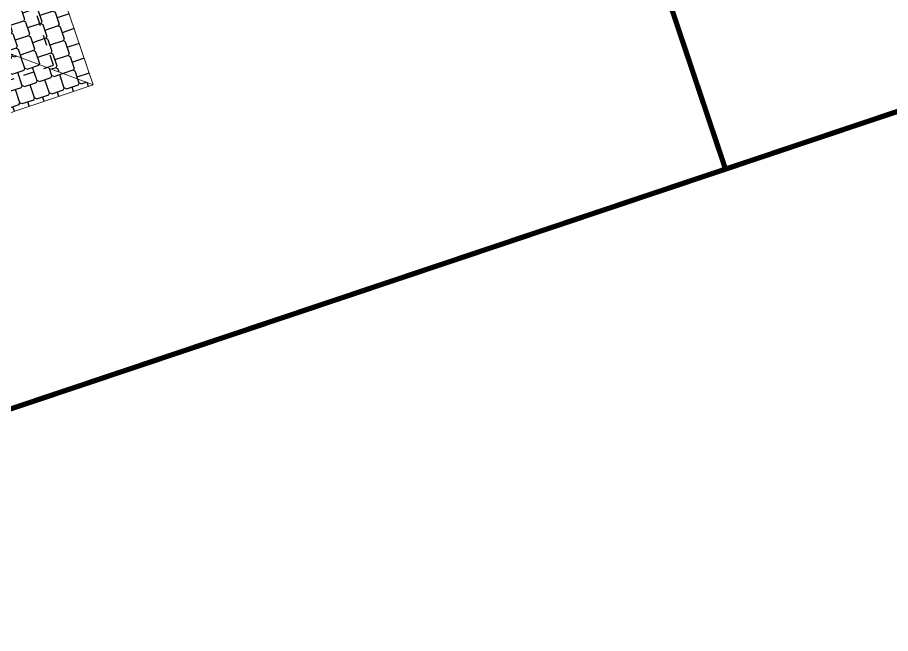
# Model space of a CAD drawing. Header units: metres. Extents: x 568332 to 569219, y 2065964 to 2066430.
# Drawn here: x 568493.52 to 568501.91, y 2066200.57 to 2066206.48 of the extents above; entities that cross this region are included whole.
import ezdxf

# ---------------------------------------------------------------- set-up
doc = ezdxf.new("R2010")
doc.units = ezdxf.units.M
doc.linetypes.add('CENTER', pattern=[2, 1.25, -0.25, 0.25, -0.25])
doc.linetypes.add('HIDDEN', pattern=[0.375, 0.25, -0.125])
doc.layers.get('DEFPOINTS').update_dxf_attribs({"linetype": 'CONTINUOUS'})
for name, color, linetype, lineweight in [('-CENTER', 143, 'CENTER', 13), ('-CONCRETE', 1, 'CONTINUOUS', 35), ('-DIM', 9, 'CONTINUOUS', 13), ('-LINE1', 7, 'CONTINUOUS', 18), ('-WALL', 4, 'CONTINUOUS', 35)]:
    doc.layers.add(name, color=color, linetype=linetype, lineweight=lineweight)
doc.layers.add('-RANH GIOI LO DAT', color=12, linetype='CONTINUOUS')
doc.layers.add('13. NET HATCH', color=252, linetype='CONTINUOUS')

# ---------------------------------------------------------------- blocks, each defined once
blk = doc.blocks.new('A$C4D045CFB')
at = {"layer": '13. NET HATCH'}
h = blk.add_hatch(dxfattribs=at)
h.set_pattern_fill('MAIGO-12', color=256, scale=300, angle=180)
h.set_pattern_definition([(180, (-90, 1.102182119232618e-14), (-75.00000000000001, -150), [120, -30, 120, -30]), (270, (-75, -14.99999999999999), (74.99999999999997, -150), [135, -165]), (225, (-60, 7.34788079488412e-15), (-75.00000000142688, -150.0000000028537), [21.213203436, -403.0508652]), (315, (-90, 1.102182119232618e-14), (75.00000000142684, -150.0000000028537), [21.213203436, -403.0508652])])
h.paths.add_polyline_path([(1299.999119955668, 6100.494044825784), (1299.953723877203, 5215.284894083044), (1299.999119955668, 5229.592269479996), (1299.999119955668, 4500.000660992693), (-0.0008800443320069462, 6100.494044825784)])
h = blk.add_hatch(dxfattribs=at)
h.set_pattern_fill('MAIGO-12', color=256, scale=300, angle=270)
h.set_pattern_definition([(270, (-1.653273178848927e-14, -90), (150, -75.00000000000003), [120, -30, 120, -30]), (0, (14.99999999999999, -75), (150, 74.99999999999996), [135, -165]), (315, (-1.102182119232618e-14, -60), (150.0000000028537, -75.0000000014269), [21.213203436, -403.0508652]), (45, (-1.653273178848927e-14, -90), (150.0000000028537, 75.00000000142683), [21.213203436, -403.0508652])])
h.paths.add_polyline_path([(-0.0008800443320069462, 6100.494044825784), (1299.999119955668, 4500.000660992693), (1299.999119955668, 1300.000660992693), (-0.0008800443320069462, 0.000660992693156004)])
h = blk.add_hatch(dxfattribs=at)
h.set_pattern_fill('MAIGO-12', color=256, scale=300)
h.set_pattern_definition([(0, (90, 0), (75, 150), [120, -30, 120, -30]), (90, (75, 15), (-74.99999999999999, 150), [135, -165]), (45, (60, 0), (75.00000000142687, 150.0000000028537), [21.213203436, -403.0508652]), (135, (90, 0), (-75.00000000142686, 150.0000000028537), [21.213203436, -403.0508652])])
h.paths.add_polyline_path([(1299.999119955668, 1300.000660992693), (1299.999119955668, 0.000660992693156004), (-0.0008800443320069462, 0.000660992693156004)])
at = {"layer": '-LINE1'}
for p, q in [((-0.0008800443320069462, 0.000660992693156004), (-0.0008800443320069462, 6100.494044825784)), ((-0.0008800443320069462, 6100.494044825784), (1299.999119955668, 6100.494044825784)), ((-0.0008800443320069462, 6100.494044825784), (1299.999119955668, 4500.000660992693)), ((-0.0008800443320069462, 0.000660992693156004), (1299.999119955668, 1300.000660992693)), ((1299.999119955668, 0.000660992693156004), (-0.0008800443320069462, 0.000660992693156004))]:
    blk.add_line(p, q, dxfattribs=at)
at = {"layer": 'DEFPOINTS', "linetype": 'HIDDEN', "ltscale": 5}
blk.add_lwpolyline([(1299.999119955668, 300.0006609926932), (299.999119955668, 300.0006609926932), (299.999119955668, 5800.494044825784), (1299.999119955668, 5800.494044825784)], close=True, dxfattribs=at)
blk = doc.blocks.new('M28-T3')
at = {"layer": '-RANH GIOI LO DAT', "linetype": 'HIDDEN', "ltscale": 10, "const_width": 50}
blk.add_lwpolyline([(194397.7261757466, -751604.8048745737), (194397.7261757812, -770025.7327857869), (200403.2926977283, -770309.3540537044), (205397.7261759735, -765545.2231517987), (205397.7261765465, -751604.8048749053)], close=True, dxfattribs=at)
at = {"layer": '-WALL', "xscale": -1}
blk.add_blockref('A$C4D045CFB', (202697.7252957422, -763205.1456543411), dxfattribs=at)
blk = doc.blocks.new('M1-T3')
at = {"layer": '-CONCRETE', "color": 1, "linetype": 'HIDDEN', "ltscale": 10, "const_width": 50}
blk.add_lwpolyline([(191581.7177010371, 50951.98888872014), (197581.6939540912, 50951.98888872005), (197581.7429788466, 30952.01227472891), (191581.7667257926, 30952.01227472891)], close=True, dxfattribs=at)
at = {"layer": '-LINE1', "lineweight": 18}
blk.add_lwpolyline([(191581.7411493842, 50951.93153578669), (197581.7174024383, 50951.9315357866), (197581.7664271937, 30951.95492153367), (191581.7901741396, 30951.95492153367)], close=True, dxfattribs=at)

msp = doc.modelspace()

# ---------------------------------------------------------------- block references
at = {"layer": '-CENTER', "xscale": 0.001, "yscale": 0.001, "zscale": 0.001, "rotation": 288.5514997321089}
msp.add_blockref('M28-T3', (569147.5246051219, 2066638.8805673), dxfattribs=at)

# ---------------------------------------------------------------- next in the draw order: block references
at = {"layer": '-DIM', "xscale": -0.001, "yscale": 0.001, "zscale": 0.001, "rotation": 18.5516401755757}
msp.add_blockref('M1-T3', (568697.4858571986, 2066238.546285438), dxfattribs=at)

doc.saveas('drawing.dxf')
